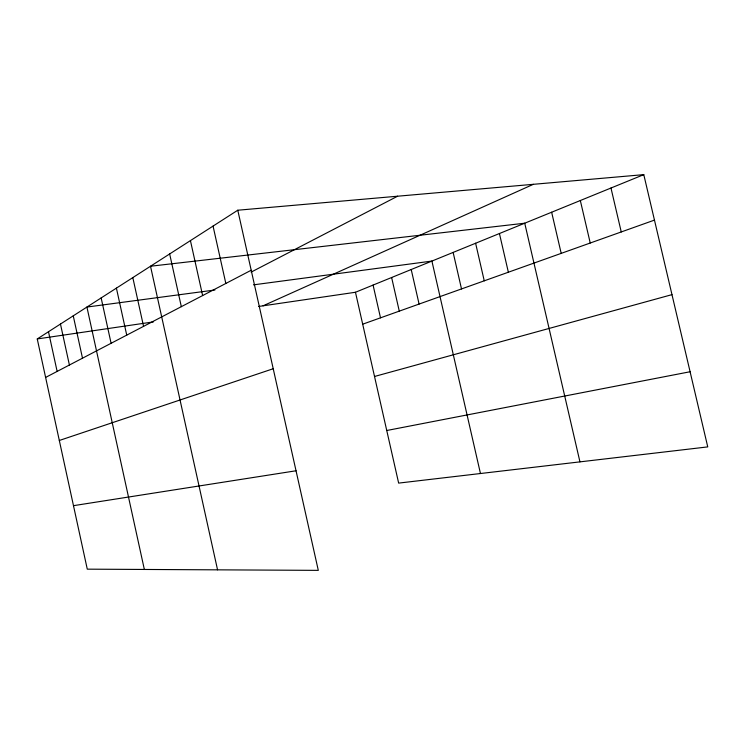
<?xml version="1.0" encoding="UTF-8"?>
<svg xmlns="http://www.w3.org/2000/svg" width="745" height="745" viewBox="0 0 745 745"><rect width="100%" height="100%" fill="white"/><g stroke="black" fill="none" stroke-linecap="round" stroke-linejoin="round"><path stroke-width="1.12" d="M237.776 210.22L318.301 570.363L87.277 569.161L37.25 338.947L237.776 210.22L643.782 174.637L707.75 446.898L398.649 483.105L355.467 292.263L643.782 174.637M45.613 377.426L251.195 270.239M251.139 272.111L397.616 196.205M263.06 305.813L533.355 184.313M362.694 324.187L654.464 220.101M59.311 440.481L273.219 368.738M374.521 376.476L671.971 294.638M386.748 430.508L690.093 371.746M73.485 505.669L296.035 470.775M37.25 338.947L153.423 321.896M258.599 306.474L355.467 292.263M214.923 289.991L86.923 307.052L144.353 569.459M253.486 284.851L431.904 261.076L480.46 473.522M610.975 188.019L621.255 231.956M580.327 200.526L590.236 243.019M551.645 212.232L561.199 253.374M579.945 461.863L524.731 223.211L150.509 266.235L217.559 569.841M499.429 233.53L508.36 272.223M475.608 243.243L484.25 280.828M453.137 252.415L461.509 288.939M411.212 269.522L419.09 304.072M391.628 277.503L399.283 311.14M373.077 285.074L380.509 317.836M213.051 226.089L225.837 283.463M190.431 240.616L202.631 295.56M169.655 253.952L181.333 306.67M132.815 277.596L143.561 326.366M116.406 288.129L126.734 335.129M101.152 297.925L111.098 343.287M73.252 315.833L82.499 358.196M60.466 324.038L69.406 365.022M48.49 331.73L57.132 371.42"/></g></svg>
